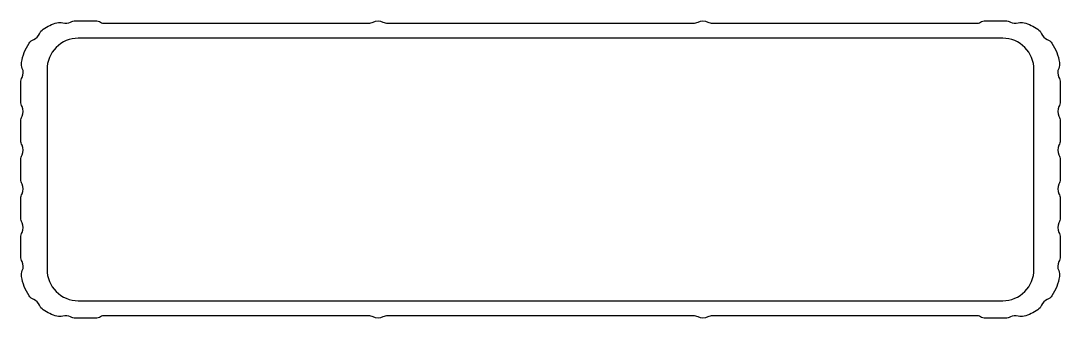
# Model space of a CAD drawing. Extents: x 114.3 to 197.5, y 215.7 to 239.5.
import ezdxf

# ---------------------------------------------------------------- set-up
doc = ezdxf.new("R2010")
doc.units = 0
doc.layers.get('0').update_dxf_attribs({"linetype": 'CONTINUOUS'})

msp = doc.modelspace()

# ---------------------------------------------------------------- linework, layer by layer
for points in [[(114.296, 223.675), (114.296, 225.226, -0.127017), (114.396, 225.613, 0.258199), (114.396, 226.388, -0.127017), (114.296, 226.775), (114.296, 228.326, -0.127017), (114.396, 228.713, 0.258199), (114.396, 229.488, -0.127017), (114.296, 229.875), (114.296, 231.426, -0.127017), (114.396, 231.813, 0.258199), (114.396, 232.588, -0.127017), (114.296, 232.975), (114.296, 234.526, -0.127017), (114.396, 234.913, 0.24174), (114.419, 235.644, -0.154159), (114.353, 236.121, -0.104057), (114.957, 237.653, -0.155136), (115.334, 237.958, 0.209694), (115.789, 238.412, -0.155136), (116.093, 238.789, -0.075894), (117.19, 239.295, -0.148078), (117.654, 239.288, 0.206156), (118.283, 239.351, -0.127017), (118.671, 239.451), (120.275, 239.451, -0.136106), (120.687, 239.336, 0.136106), (120.996, 239.251), (142.121, 239.251, 0.127017), (142.509, 239.351, -0.258199), (143.283, 239.351, 0.127017), (143.671, 239.251), (168.121, 239.251, 0.127017), (168.509, 239.351, -0.258199), (169.283, 239.351, 0.127017), (169.671, 239.251), (190.796, 239.251, 0.136106), (191.105, 239.336, -0.136106), (191.517, 239.451), (193.121, 239.451, -0.127017), (193.509, 239.351, 0.206156), (194.138, 239.288, -0.148078), (194.602, 239.295, -0.075894), (195.699, 238.789, -0.155136), (196.003, 238.412, 0.209694), (196.458, 237.958, -0.155136), (196.835, 237.653, -0.104057), (197.439, 236.121, -0.154159), (197.373, 235.644, 0.24174), (197.396, 234.913, -0.127017), (197.496, 234.526), (197.496, 232.975, -0.127017), (197.396, 232.588, 0.258199), (197.396, 231.813, -0.127017), (197.496, 231.426), (197.496, 229.875, -0.127017), (197.396, 229.488, 0.258199), (197.396, 228.713, -0.127017), (197.496, 228.326), (197.496, 226.775, -0.127017), (197.396, 226.388, 0.258199), (197.396, 225.613, -0.127017), (197.496, 225.226), (197.496, 223.675, -0.127017), (197.396, 223.288, 0.258199), (197.396, 222.513, -0.127017), (197.496, 222.126), (197.496, 220.575, -0.127017), (197.396, 220.188, 0.24174), (197.373, 219.457, -0.154159), (197.439, 218.98, -0.104057), (196.835, 217.448, -0.155136), (196.458, 217.143, 0.209694), (196.003, 216.689, -0.155136), (195.699, 216.312, -0.075894), (194.602, 215.807, -0.148078), (194.138, 215.813, 0.206156), (193.509, 215.751, -0.127017), (193.121, 215.651), (191.517, 215.651, -0.136106), (191.105, 215.765, 0.136106), (190.796, 215.851), (169.671, 215.851, 0.127017), (169.283, 215.751, -0.258199), (168.509, 215.751, 0.127017), (168.121, 215.851), (143.671, 215.851, 0.127017), (143.283, 215.751, -0.258199), (142.509, 215.751, 0.127017), (142.121, 215.851), (120.996, 215.851, 0.136106), (120.687, 215.765, -0.136106), (120.275, 215.651), (118.671, 215.651, -0.127017), (118.283, 215.751, 0.206156), (117.654, 215.813, -0.148078), (117.19, 215.807, -0.075894), (116.093, 216.312, -0.155136), (115.789, 216.689, 0.209694), (115.334, 217.143, -0.155136), (114.957, 217.448, -0.104057), (114.353, 218.98, -0.154159), (114.419, 219.457, 0.24174), (114.396, 220.188, -0.127017), (114.296, 220.575), (114.296, 222.126, -0.127017), (114.396, 222.513, 0.258199), (114.396, 223.288, -0.127017)], [(192.896, 217.051, 0.414214), (195.396, 219.551), (195.396, 235.551, 0.414214), (192.896, 238.051), (118.896, 238.051, 0.414214), (116.396, 235.551), (116.396, 219.551, 0.414214), (118.896, 217.051)]]:
    msp.add_lwpolyline(points, format="xyb", close=True)

doc.saveas('drawing.dxf')
